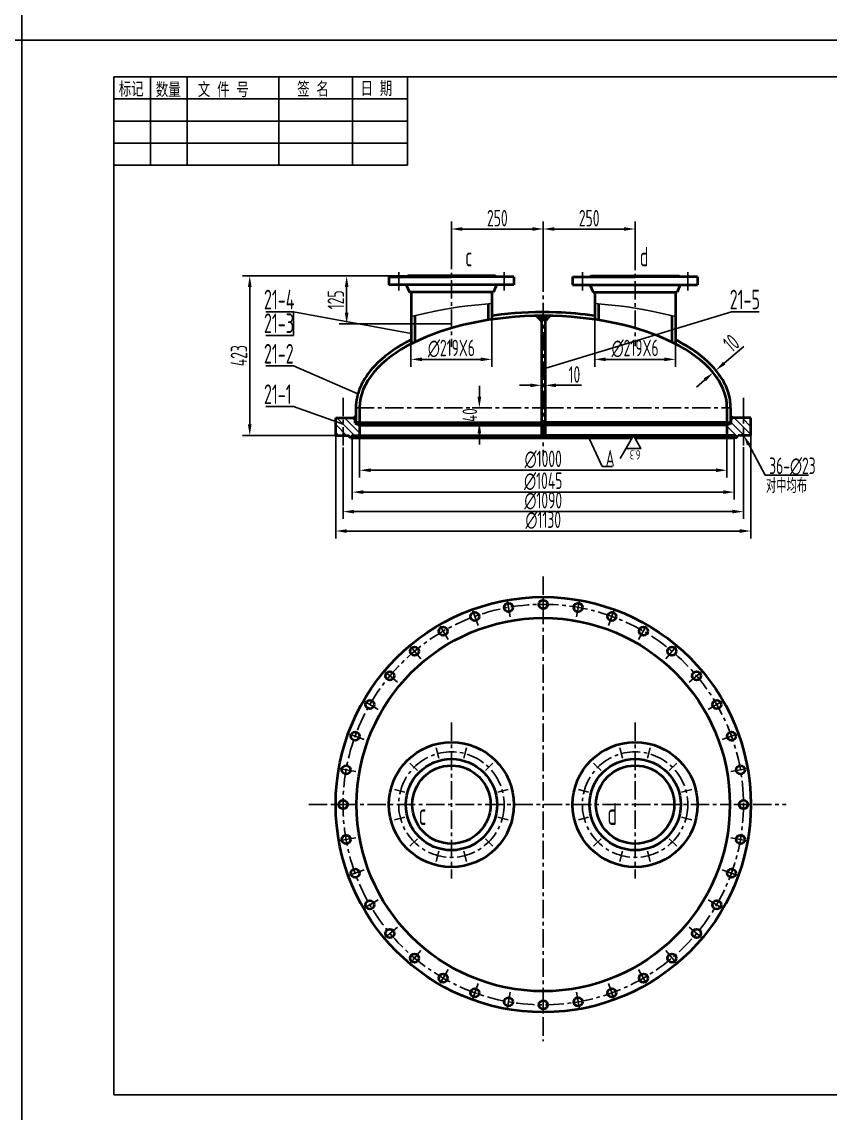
# Model space of a CAD drawing. Extents: x -857 to 594, y 0 to 1194.
# Drawn here: x -436.5 to -216.5, y 307.9 to 604.9 of the extents above; entities that cross this region are included whole.
import ezdxf

# ---------------------------------------------------------------- set-up
doc = ezdxf.new("R2010")
doc.units = 0
doc.header["$LTSCALE"] = 2
doc.header["$MEASUREMENT"] = 0
doc.linetypes.add('CENTERX2', pattern=[4, 2.5, -0.5, 0.5, -0.5])
doc.layers.get('0').update_dxf_attribs({"linetype": 'CONTINUOUS'})
doc.layers.get('DEFPOINTS').update_dxf_attribs({"linetype": 'CONTINUOUS'})
for name, color, linetype in [('16CEN', 6, 'CENTERX2'), ('16CON2', 3, 'CONTINUOUS'), ('16TXT', 3, 'CONTINUOUS')]:
    doc.layers.add(name, color=color, linetype=linetype)
doc.layers.add('16CON', color=7, linetype='CONTINUOUS', lineweight=40)
doc.styles.add('HZ', font='ascii.shx', dxfattribs={"width": 0.7, "bigfont": 'hztxt2.shx'})
doc.styles.add('HZ1', font='ascii.shx', dxfattribs={"width": 0.75, "bigfont": 'hztxt2.shx'})
doc.dimstyles.get("Standard").update_dxf_attribs({"dimtxt": 4.5, "dimasz": 3, "dimexe": 2, "dimexo": 0.0625, "dimgap": 0.7, "dimtad": 1, "dimdec": 4, "dimzin": 0, "dimdsep": 46, "dimtxsty": 'HZ', "dimcen": 0.09, "dimadec": 0, "dimazin": 0, "dimtfac": 1, "dimtdec": 4, "dimtofl": 0, "dimtmove": 0, "dimatfit": 3, "dimfxl": 0, "dimtolj": 1, "dimtzin": 0, "dimarcsym": 0})

# ---------------------------------------------------------------- blocks, each defined once
blk = doc.blocks.new('*D132')
at = {"color": 0, "linetype": 'ByBlock'}
for p, q in [((-331.53, 535.77), (-376.46, 535.77)), ((-374.46, 532.77), (-374.46, 495.34)), ((-351.13, 492.34), (-376.46, 492.34))]:
    blk.add_line(p, q, dxfattribs=at)
for points in [[(-374.96, 532.77), (-373.96, 532.77), (-374.46, 535.77)], [(-374.96, 495.34), (-373.96, 495.34), (-374.46, 492.34)]]:
    blk.add_solid(points, dxfattribs=at)
at = {"layer": 'DEFPOINTS', "color": 0, "linetype": 'ByBlock'}
for p in [(-331.47, 535.77), (-374.46, 492.34), (-351.07, 492.34)]:
    blk.add_point(p, dxfattribs=at)
at = {"color": 0, "linetype": 'ByBlock', "insert": (-377.41, 514.05), "char_height": 4.5, "attachment_point": 5, "rotation": 90, "style": 'HZ'}
blk.add_mtext('\\A1;423', dxfattribs=at)
blk = doc.blocks.new('*D133')
at = {"color": 0, "linetype": 'ByBlock'}
for p, q in [((112.11, 757.81), (102.48, 757.81)), ((104.48, 747.76), (104.48, 754.81)), ((132.93, 744.76), (102.48, 744.76))]:
    blk.add_line(p, q, dxfattribs=at)
for points in [[(103.98, 754.81), (104.98, 754.81), (104.48, 757.81)], [(103.98, 747.76), (104.98, 747.76), (104.48, 744.76)]]:
    blk.add_solid(points, dxfattribs=at)
at = {"layer": 'DEFPOINTS', "color": 0, "linetype": 'ByBlock'}
for p in [(104.48, 757.81), (112.17, 757.81), (132.99, 744.76)]:
    blk.add_point(p, dxfattribs=at)
at = {"color": 0, "linetype": 'ByBlock', "insert": (101.53, 751.29), "char_height": 4.5, "attachment_point": 5, "rotation": 90, "style": 'HZ'}
blk.add_mtext('\\A1;125', dxfattribs=at)
blk = doc.blocks.new('*D136')
at = {"color": 0, "linetype": 'ByBlock'}
for p, q in [((143.99, 745.86), (143.99, 733.09)), ((121.99, 739.21), (121.99, 733.09)), ((140.99, 735.09), (124.99, 735.09))]:
    blk.add_line(p, q, dxfattribs=at)
for points in [[(124.99, 735.59), (124.99, 734.59), (121.99, 735.09)], [(140.99, 735.59), (140.99, 734.59), (143.99, 735.09)]]:
    blk.add_solid(points, dxfattribs=at)
at = {"layer": 'DEFPOINTS', "color": 0, "linetype": 'ByBlock'}
for p in [(143.99, 745.92), (121.99, 739.27), (121.99, 735.09)]:
    blk.add_point(p, dxfattribs=at)
at = {"color": 0, "linetype": 'ByBlock', "insert": (132.99, 738.04), "char_height": 4.5, "attachment_point": 5, "style": 'HZ'}
blk.add_mtext('\\A1;∅219X6', dxfattribs=at)
blk = doc.blocks.new('*D137')
at = {"color": 0, "linetype": 'ByBlock'}
for p, q in [((171.99, 745.86), (171.99, 733.09)), ((193.99, 739.21), (193.99, 733.09)), ((174.99, 735.09), (190.99, 735.09))]:
    blk.add_line(p, q, dxfattribs=at)
for points in [[(174.99, 735.59), (174.99, 734.59), (171.99, 735.09)], [(190.99, 735.59), (190.99, 734.59), (193.99, 735.09)]]:
    blk.add_solid(points, dxfattribs=at)
at = {"layer": 'DEFPOINTS', "color": 0, "linetype": 'ByBlock'}
for p in [(171.99, 745.92), (193.99, 739.27), (193.99, 735.09)]:
    blk.add_point(p, dxfattribs=at)
at = {"color": 0, "linetype": 'ByBlock', "insert": (182.99, 738.04), "char_height": 4.5, "attachment_point": 5, "style": 'HZ'}
blk.add_mtext('\\A1;∅219X6', dxfattribs=at)
blk = doc.blocks.new('*D134')
at = {"color": 0, "linetype": 'ByBlock'}
for p, q in [((132.99, 762.82), (132.99, 772.56)), ((157.99, 757.18), (157.99, 772.56)), ((154.99, 770.56), (135.99, 770.56))]:
    blk.add_line(p, q, dxfattribs=at)
for points in [[(135.99, 771.06), (135.99, 770.06), (132.99, 770.56)], [(154.99, 771.06), (154.99, 770.06), (157.99, 770.56)]]:
    blk.add_solid(points, dxfattribs=at)
at = {"layer": 'DEFPOINTS', "color": 0, "linetype": 'ByBlock'}
for p in [(132.99, 770.56), (132.99, 762.76), (157.99, 757.11)]:
    blk.add_point(p, dxfattribs=at)
at = {"color": 0, "linetype": 'ByBlock', "insert": (145.49, 773.51), "char_height": 4.5, "attachment_point": 5, "style": 'HZ'}
blk.add_mtext('\\A1;250', dxfattribs=at)
blk = doc.blocks.new('*D135')
at = {"color": 0, "linetype": 'ByBlock'}
for p, q in [((157.99, 763.61), (157.99, 772.56)), ((182.99, 761.81), (182.99, 772.56)), ((160.99, 770.56), (179.99, 770.56))]:
    blk.add_line(p, q, dxfattribs=at)
for points in [[(160.99, 771.06), (160.99, 770.06), (157.99, 770.56)], [(179.99, 771.06), (179.99, 770.06), (182.99, 770.56)]]:
    blk.add_solid(points, dxfattribs=at)
at = {"layer": 'DEFPOINTS', "color": 0, "linetype": 'ByBlock'}
for p in [(182.99, 770.56), (157.99, 763.55), (182.99, 761.75)]:
    blk.add_point(p, dxfattribs=at)
at = {"color": 0, "linetype": 'ByBlock', "insert": (170.49, 773.51), "char_height": 4.5, "attachment_point": 5, "style": 'HZ'}
blk.add_mtext('\\A1;250', dxfattribs=at)
blk = doc.blocks.new('*D140')
at = {"color": 0, "linetype": 'ByBlock'}
for p, q in [((207.26, 734.05), (212.55, 738.56)), ((204.03, 731.68), (205.52, 729.93)), ((204.79, 732.33), (206.28, 730.58)), ((201.94, 729.51), (199.66, 727.56))]:
    blk.add_line(p, q, dxfattribs=at)
for points in [[(206.94, 734.43), (207.59, 733.67), (204.98, 732.1)], [(201.61, 729.89), (202.26, 729.13), (204.22, 731.46)]]:
    blk.add_solid(points, dxfattribs=at)
at = {"layer": 'DEFPOINTS', "color": 0, "linetype": 'ByBlock'}
for p in [(203.99, 731.73), (204.75, 732.38), (204.98, 732.1)]:
    blk.add_point(p, dxfattribs=at)
at = {"color": 0, "linetype": 'ByBlock', "insert": (209.13, 739.52), "char_height": 4.5, "attachment_point": 5, "rotation": 40.4651, "style": 'HZ'}
blk.add_mtext('\\A1;10', dxfattribs=at)
blk = doc.blocks.new('*D138')
at = {"color": 0, "linetype": 'ByBlock'}
for p, q in [((157.49, 732.37), (157.49, 726.02)), ((158.49, 732.37), (158.49, 726.02)), ((154.49, 728.02), (151.49, 728.02)), ((161.49, 728.02), (168.44, 728.02))]:
    blk.add_line(p, q, dxfattribs=at)
for points in [[(154.49, 728.52), (154.49, 727.52), (157.49, 728.02)], [(161.49, 728.52), (161.49, 727.52), (158.49, 728.02)]]:
    blk.add_solid(points, dxfattribs=at)
at = {"layer": 'DEFPOINTS', "color": 0, "linetype": 'ByBlock'}
for p in [(157.49, 732.43), (158.49, 732.43), (158.49, 728.02)]:
    blk.add_point(p, dxfattribs=at)
at = {"color": 0, "linetype": 'ByBlock', "insert": (166.47, 730.97), "char_height": 4.5, "attachment_point": 5, "style": 'HZ'}
blk.add_mtext('\\A1;10', dxfattribs=at)
blk = doc.blocks.new('*D139')
at = {"color": 0, "linetype": 'ByBlock'}
for p, q in [((140.6, 724.92), (140.6, 727.92)), ((140.77, 721.92), (138.6, 721.92)), ((141.22, 717.92), (138.6, 717.92)), ((140.6, 714.92), (140.6, 711.92))]:
    blk.add_line(p, q, dxfattribs=at)
for points in [[(140.1, 724.92), (141.1, 724.92), (140.6, 721.92)], [(140.1, 714.92), (141.1, 714.92), (140.6, 717.92)]]:
    blk.add_solid(points, dxfattribs=at)
at = {"layer": 'DEFPOINTS', "color": 0, "linetype": 'ByBlock'}
for p in [(140.6, 721.92), (140.83, 721.92), (141.28, 717.92)]:
    blk.add_point(p, dxfattribs=at)
at = {"color": 0, "linetype": 'ByBlock', "insert": (138, 719.92), "char_height": 4, "attachment_point": 5, "rotation": 90, "style": 'HZ1'}
blk.add_mtext('\\A1;40', dxfattribs=at)
blk = doc.blocks.new('*D141')
at = {"color": 0, "linetype": 'ByBlock'}
for p, q in [((-344.57, 492.27), (-344.57, 480.88)), ((-244.57, 492.27), (-244.57, 480.88)), ((-341.57, 482.88), (-247.57, 482.88))]:
    blk.add_line(p, q, dxfattribs=at)
for points in [[(-341.57, 483.38), (-341.57, 482.38), (-344.57, 482.88)], [(-247.57, 483.38), (-247.57, 482.38), (-244.57, 482.88)]]:
    blk.add_solid(points, dxfattribs=at)
at = {"layer": 'DEFPOINTS', "color": 0, "linetype": 'ByBlock'}
for p in [(-344.57, 492.34), (-244.57, 492.34), (-244.57, 482.88)]:
    blk.add_point(p, dxfattribs=at)
at = {"color": 0, "linetype": 'ByBlock', "insert": (-294.57, 485.83), "char_height": 4.5, "attachment_point": 5, "style": 'HZ'}
blk.add_mtext('\\A1;∅1000', dxfattribs=at)
blk = doc.blocks.new('*D142')
at = {"color": 0, "linetype": 'ByBlock'}
for p, q in [((-346.57, 491.67), (-346.57, 474.92)), ((-242.57, 491.67), (-242.57, 474.92)), ((-343.57, 476.92), (-245.57, 476.92))]:
    blk.add_line(p, q, dxfattribs=at)
for points in [[(-343.57, 477.42), (-343.57, 476.42), (-346.57, 476.92)], [(-245.57, 477.42), (-245.57, 476.42), (-242.57, 476.92)]]:
    blk.add_solid(points, dxfattribs=at)
at = {"layer": 'DEFPOINTS', "color": 0, "linetype": 'ByBlock'}
for p in [(-346.57, 491.74), (-242.57, 491.74), (-242.57, 476.92)]:
    blk.add_point(p, dxfattribs=at)
at = {"color": 0, "linetype": 'ByBlock', "insert": (-294.57, 479.87), "char_height": 4.5, "attachment_point": 5, "style": 'HZ'}
blk.add_mtext('\\A1;∅1045', dxfattribs=at)
blk = doc.blocks.new('*D143')
at = {"color": 0, "linetype": 'ByBlock'}
for p, q in [((-349.07, 489.04), (-349.07, 469.62)), ((-240.07, 489.17), (-240.07, 469.62)), ((-346.07, 471.62), (-243.07, 471.62))]:
    blk.add_line(p, q, dxfattribs=at)
for points in [[(-346.07, 472.12), (-346.07, 471.12), (-349.07, 471.62)], [(-243.07, 472.12), (-243.07, 471.12), (-240.07, 471.62)]]:
    blk.add_solid(points, dxfattribs=at)
at = {"layer": 'DEFPOINTS', "color": 0, "linetype": 'ByBlock'}
for p in [(-349.07, 489.1), (-240.07, 489.23), (-240.07, 471.62)]:
    blk.add_point(p, dxfattribs=at)
at = {"color": 0, "linetype": 'ByBlock', "insert": (-294.57, 474.57), "char_height": 4.5, "attachment_point": 5, "style": 'HZ'}
blk.add_mtext('\\A1;∅1090', dxfattribs=at)
blk = doc.blocks.new('*D144')
at = {"color": 0, "linetype": 'ByBlock'}
for p, q in [((-351.07, 492.27), (-351.07, 464.33)), ((-238.07, 492.27), (-238.07, 464.33)), ((-348.07, 466.33), (-241.07, 466.33))]:
    blk.add_line(p, q, dxfattribs=at)
for points in [[(-348.07, 466.83), (-348.07, 465.83), (-351.07, 466.33)], [(-241.07, 466.83), (-241.07, 465.83), (-238.07, 466.33)]]:
    blk.add_solid(points, dxfattribs=at)
at = {"layer": 'DEFPOINTS', "color": 0, "linetype": 'ByBlock'}
for p in [(-351.07, 492.34), (-238.07, 492.34), (-238.07, 466.33)]:
    blk.add_point(p, dxfattribs=at)
at = {"color": 0, "linetype": 'ByBlock', "insert": (-294.57, 469.28), "char_height": 4.5, "attachment_point": 5, "style": 'HZ'}
blk.add_mtext('\\A1;∅1130', dxfattribs=at)

msp = doc.modelspace()

# ---------------------------------------------------------------- hatches: boundary and pattern name
at = {"layer": '16CON2'}
h = msp.add_hatch(dxfattribs=at)
h.set_pattern_fill('ANSI37', color=256, style=0)
edge = h.paths.add_edge_path()
edge.add_ellipse((-294.56534, 499.88665), major_axis=(-50, 0), ratio=0.500000013, start_angle=270.5729674, end_angle=272.1804308)
edge.add_line((-296.46767, 524.86855), (-295.06534, 523.44747))
edge.add_line((-295.06534, 523.44747), (-295.06534, 524.8854))
edge = h.paths.add_edge_path()
edge.add_ellipse((-294.56534, 499.88665), major_axis=(-50, 0), ratio=0.500000013, start_angle=267.8195692, end_angle=269.4270326)
edge.add_line((-294.06534, 524.8854), (-294.06534, 523.44747))
edge.add_line((-294.06534, 523.44747), (-292.66302, 524.86855))
h = msp.add_hatch(dxfattribs=at)
h.set_pattern_fill('ANSI31', color=256, scale=12, angle=90, style=0)
h.set_pattern_definition([(135, (-452.5583, -222.0382), (-1.0606602, -1.0606602), [])])
h.paths.add_polyline_path([(-344.56534, 495.13553), (-345.72455, 495.68072), (-345.72455, 496.76165), (-346.15217, 497.13665), (-349.27902, 497.13665), (-349.27902, 492.33665), (-347.63353, 492.33665), (-347.03353, 491.73665), (-346.56538, 491.73665), (-346.56538, 492.33665), (-344.56534, 492.33665)])
h.paths.add_polyline_path([(-349.27902, 497.13665), (-351.06534, 497.13665), (-351.06534, 492.33665), (-349.27902, 492.33665)])
h.paths.add_polyline_path([(-239.85167, 497.13665), (-242.97852, 497.13665), (-243.40614, 496.76165), (-243.40614, 495.68072), (-244.56535, 495.13553), (-244.56535, 492.33665), (-242.56531, 492.33665), (-242.56531, 491.73665), (-242.09715, 491.73665), (-241.49715, 492.33665), (-239.85167, 492.33665)])
h.paths.add_polyline_path([(-238.06534, 497.13665), (-239.85167, 497.13665), (-239.85167, 492.33665), (-238.06534, 492.33665)])
h = msp.add_hatch(dxfattribs=at)
h.set_pattern_fill('ANSI37', color=256, style=0)
h.paths.add_polyline_path([(-344.56534, 495.13553), (-344.56534, 495.88665), (-345.72455, 495.88665), (-345.72455, 495.68072)])
h.paths.add_polyline_path([(-345.56534, 497.70944), (-346.15217, 497.13665), (-345.72455, 496.76165), (-345.56534, 496.76165)])
h = msp.add_hatch(dxfattribs=at)
h.set_pattern_fill('ANSI37', color=256, style=0)
h.paths.add_polyline_path([(-244.56535, 495.88665), (-244.56535, 495.13553), (-243.40614, 495.68072), (-243.40614, 495.88665)])
h.paths.add_polyline_path([(-243.56535, 496.76165), (-243.40614, 496.76165), (-242.97852, 497.13665), (-243.56535, 497.70944)])

# ---------------------------------------------------------------- linework, layer by layer
for p, q in [((-411.49588, 589.90469), (-25.99588, 589.90469)), ((-411.49588, 589.90469), (-411.49588, 312.90469)), ((-411.49588, 312.90469), (-25.99588, 312.90469))]:
    msp.add_line(p, q)
at = {"layer": '16CEN'}
for p, q in [((-319.56534, 542.62543), (-319.56534, 516.48363)), ((-269.56534, 542.34489), (-269.56534, 516.6239)), ((-333.92239, 536.78373), (-333.92239, 531.72404)), ((-305.2083, 536.78373), (-305.2083, 531.72404)), ((-294.56534, 536.45971), (-294.56534, 486.88952)), ((-283.92239, 536.78373), (-283.92239, 531.72404)), ((-255.2083, 536.78373), (-255.2083, 531.72404)), ((-349.06534, 502.58068), (-349.06534, 486.88952)), ((-240.06534, 502.58068), (-240.06534, 486.88952)), ((-345.56534, 499.88665), (-295.06534, 499.88665)), ((-294.06534, 499.88665), (-243.56535, 499.88665)), ((-294.56534, 453.9909), (-294.56534, 327.52388)), ((-303.5682, 442.93432), (-304.30783, 447.12895)), ((-294.56534, 443.72197), (-294.56534, 447.98131)), ((-285.56249, 442.93432), (-284.82286, 447.12895)), ((-312.29751, 440.59531), (-313.75429, 444.59778)), ((-276.83317, 440.59531), (-275.37639, 444.59778)), ((-320.48804, 436.776), (-322.61771, 440.4647)), ((-268.64265, 436.776), (-266.51298, 440.4647)), ((-327.89092, 431.59245), (-330.62877, 434.85529)), ((-261.23977, 431.59245), (-258.50191, 434.85529)), ((-334.28122, 425.20215), (-337.54407, 427.94)), ((-254.84947, 425.20215), (-251.58662, 427.94)), ((-339.46477, 417.79927), (-343.15347, 419.92894)), ((-249.66591, 417.79927), (-245.97722, 419.92894)), ((-319.56534, 414.26184), (-319.56534, 371.79994)), ((-269.56534, 414.26184), (-269.56534, 371.79994)), ((-343.28408, 409.60874), (-347.28655, 411.06552)), ((-245.84661, 409.60874), (-241.84414, 411.06552)), ((-322.95856, 404.54022), (-323.70645, 407.33138)), ((-316.17213, 404.54022), (-315.42424, 407.33138)), ((-272.95856, 404.54022), (-273.70645, 407.33138)), ((-266.17213, 404.54022), (-265.42424, 407.33138)), ((-345.62309, 400.87943), (-349.81772, 401.61906)), ((-328.83578, 401.14701), (-330.87905, 403.19028)), ((-310.29491, 401.14701), (-308.25164, 403.19028)), ((-278.83578, 401.14701), (-280.87905, 403.19028)), ((-260.29491, 401.14701), (-258.25164, 403.19028)), ((-243.5076, 400.87943), (-239.31296, 401.61906)), ((-332.229, 395.26979), (-335.02016, 396.01768)), ((-306.90169, 395.26979), (-304.11053, 396.01768)), ((-282.229, 395.26979), (-285.02016, 396.01768)), ((-256.90169, 395.26979), (-254.11053, 396.01768)), ((-358.41559, 391.87657), (-243.45714, 391.87657)), ((-346.41074, 391.87657), (-350.67008, 391.87657)), ((-242.71995, 391.87657), (-238.46061, 391.87657)), ((-237.43673, 391.87657), (-228.47474, 391.87657)), ((-332.229, 388.48336), (-335.02016, 387.73547)), ((-306.90169, 388.48336), (-304.11053, 387.73547)), ((-282.229, 388.48336), (-285.02016, 387.73547)), ((-256.90169, 388.48336), (-254.11053, 387.73547)), ((-345.62309, 382.87371), (-349.81772, 382.13409)), ((-328.83578, 382.60613), (-330.87905, 380.56286)), ((-310.29491, 382.60613), (-308.25164, 380.56286)), ((-278.83578, 382.60613), (-280.87905, 380.56286)), ((-260.29491, 382.60613), (-258.25164, 380.56286)), ((-243.5076, 382.87371), (-239.31296, 382.13409)), ((-322.95856, 379.21292), (-323.70645, 376.42176)), ((-316.17213, 379.21292), (-315.42424, 376.42176)), ((-272.95856, 379.21292), (-273.70645, 376.42176)), ((-266.17213, 379.21292), (-265.42424, 376.42176)), ((-343.28408, 374.1444), (-347.28655, 372.68762)), ((-245.84661, 374.1444), (-241.84414, 372.68762)), ((-339.46477, 365.95387), (-343.15347, 363.8242)), ((-249.66591, 365.95387), (-245.97722, 363.8242)), ((-334.28122, 358.55099), (-337.54407, 355.81314)), ((-254.84947, 358.55099), (-251.58662, 355.81314)), ((-327.89092, 352.16069), (-330.62877, 348.89785)), ((-261.23977, 352.16069), (-258.50191, 348.89785)), ((-320.48804, 346.97714), (-322.61771, 343.28844)), ((-268.64265, 346.97714), (-266.51298, 343.28844)), ((-312.29751, 343.15784), (-313.75429, 339.15536)), ((-276.83317, 343.15784), (-275.37639, 339.15536)), ((-303.5682, 340.81882), (-304.30783, 336.62419)), ((-294.56534, 340.03118), (-294.56534, 335.77183)), ((-285.56249, 340.81882), (-284.82286, 336.62419))]:
    msp.add_line(p, q, dxfattribs=at)
for centre, radius in [((-294.56534, 391.87657), 54.5), ((-319.56534, 391.87657), 14.35704), ((-269.56534, 391.87657), 14.35704)]:
    msp.add_circle(centre, radius, dxfattribs=at)
at = {"layer": '16CON'}
for p, q in [((-336.56534, 535.49184), (-336.56534, 533.37038)), ((-307.65969, 535.77038), (-331.471, 535.77038)), ((-302.56534, 535.49184), (-302.56534, 533.37038)), ((-286.56534, 535.49184), (-286.56534, 533.37038)), ((-281.471, 535.77038), (-257.65969, 535.77038)), ((-252.56534, 535.49184), (-252.56534, 533.37038)), ((-302.56534, 533.37038), (-336.56534, 533.37038)), ((-286.56534, 533.37038), (-252.56534, 533.37038)), ((-308.15614, 531.37038), (-330.97454, 531.37038)), ((-330.56534, 531.37038), (-330.56534, 517.236)), ((-308.56534, 531.37038), (-308.56534, 523.88665)), ((-280.97454, 531.37038), (-258.15614, 531.37038)), ((-280.56534, 531.37038), (-280.56534, 523.88665)), ((-258.56534, 531.37038), (-258.56534, 517.236)), ((-309.56534, 528.18726), (-309.56534, 523.73513)), ((-279.56534, 528.18726), (-279.56534, 523.73513)), ((-329.56534, 524.96036), (-329.56534, 517.74022)), ((-295.06534, 524.8854), (-295.06534, 492.33665)), ((-294.06534, 524.8854), (-294.06534, 492.33665)), ((-259.56534, 524.96036), (-259.56534, 517.74022)), ((-345.56534, 499.88665), (-345.56534, 495.88665)), ((-344.56534, 499.88665), (-344.56534, 492.33665)), ((-244.56535, 499.88665), (-244.56535, 492.33665)), ((-243.56535, 499.88665), (-243.56535, 495.88665)), ((-345.72455, 496.76165), (-346.15217, 497.13665)), ((-345.72455, 495.68072), (-345.72455, 496.76165)), ((-243.40614, 496.76165), (-242.97852, 497.13665)), ((-243.40614, 495.68072), (-243.40614, 496.76165)), ((-346.56538, 491.73665), (-270.36575, 491.73665)), ((-269.68221, 491.73665), (-242.56531, 491.73665))]:
    msp.add_line(p, q, dxfattribs=at)
for points in [[(-336.56534, 535.49184), (-331.86534, 535.49184), (-331.471, 535.77038)], [(-331.86534, 535.49184), (-319.56534, 535.49184)], [(-307.26534, 535.49184), (-319.56534, 535.49184)], [(-302.56534, 535.49184), (-307.26534, 535.49184), (-307.65969, 535.77038)], [(-286.56534, 535.49184), (-281.86534, 535.49184), (-281.471, 535.77038)], [(-281.86534, 535.49184), (-269.56534, 535.49184)], [(-257.26534, 535.49184), (-269.56534, 535.49184)], [(-252.56534, 535.49184), (-257.26534, 535.49184), (-257.65969, 535.77038)], [(-331.86534, 533.37038), (-330.97454, 531.37038)], [(-307.26534, 533.37038), (-308.15614, 531.37038)], [(-281.86534, 533.37038), (-280.97454, 531.37038)], [(-257.26534, 533.37038), (-258.15614, 531.37038)], [(-295.06534, 523.44747), (-296.46767, 524.86855)], [(-294.06534, 523.44747), (-292.66302, 524.86855)], [(-351.06534, 492.33665), (-351.06534, 497.13665)], [(-351.06534, 497.13665), (-346.15217, 497.13665)], [(-346.15217, 497.13665), (-345.56534, 497.70944)], [(-345.56534, 496.76165), (-345.72455, 496.76165)], [(-242.97852, 497.13665), (-243.56535, 497.70944)], [(-243.56535, 496.76165), (-243.40614, 496.76165)], [(-238.06534, 497.13665), (-242.97852, 497.13665)], [(-238.06534, 492.33665), (-238.06534, 497.13665)], [(-344.24082, 495.88665), (-345.72455, 495.88665)], [(-345.72455, 495.68072), (-344.56534, 495.13553)], [(-344.56534, 495.13553), (-295.06534, 495.13553)], [(-344.24082, 495.88665), (-295.06534, 495.88665)], [(-244.88986, 495.88665), (-294.06534, 495.88665)], [(-244.56535, 495.13553), (-294.06534, 495.13553)], [(-244.88986, 495.88665), (-243.40614, 495.88665)], [(-243.40614, 495.68072), (-244.56535, 495.13553)], [(-351.06534, 492.33665), (-347.63353, 492.33665)], [(-347.03353, 491.73665), (-347.63353, 492.33665)], [(-347.03353, 491.73665), (-346.56538, 491.73665)], [(-346.56538, 492.33665), (-346.56538, 491.73665)], [(-346.56538, 491.83665), (-346.56538, 492.33665), (-294.56534, 492.33665)], [(-242.56531, 491.83665), (-242.56531, 492.33665), (-294.56534, 492.33665)], [(-242.56531, 492.33665), (-242.56531, 491.73665)], [(-242.09715, 491.73665), (-242.56531, 491.73665)], [(-242.09715, 491.73665), (-241.49715, 492.33665)], [(-238.06534, 492.33665), (-241.49715, 492.33665)]]:
    msp.add_lwpolyline(points, dxfattribs=at)
for centre, radius in [((-294.56534, 391.87657), 56.5), ((-304.02917, 445.54859), 1.18022), ((-294.56534, 446.37657), 1.18022), ((-285.10152, 445.54859), 1.18022), ((-294.56534, 391.87657), 50.8), ((-313.20544, 443.08982), 1.18022), ((-275.92525, 443.08982), 1.18022), ((-321.81534, 439.07496), 1.18022), ((-267.31534, 439.07496), 1.18022), ((-329.59727, 433.62599), 1.18022), ((-259.53342, 433.62599), 1.18022), ((-336.31477, 426.9085), 1.18022), ((-252.81592, 426.9085), 1.18022), ((-341.76373, 419.12657), 1.18022), ((-247.36696, 419.12657), 1.18022), ((-345.77859, 410.51667), 1.18022), ((-243.3521, 410.51667), 1.18022), ((-319.56534, 391.87657), 17), ((-269.56534, 391.87657), 17), ((-319.56534, 391.87657), 12.42086), ((-269.56534, 391.87657), 12.42086), ((-348.23737, 401.3404), 1.18022), ((-319.56534, 391.87657), 10.65289), ((-269.56534, 391.87657), 10.65289), ((-240.89332, 401.3404), 1.18022), ((-349.06534, 391.87657), 1.18022), ((-240.06534, 391.87657), 1.18022), ((-348.23737, 382.41275), 1.18022), ((-240.89332, 382.41275), 1.18022), ((-345.77859, 373.23647), 1.18022), ((-243.3521, 373.23647), 1.18022), ((-341.76373, 364.62657), 1.18022), ((-247.36696, 364.62657), 1.18022), ((-336.31477, 356.84465), 1.18022), ((-252.81592, 356.84465), 1.18022), ((-329.59727, 350.12715), 1.18022), ((-259.53342, 350.12715), 1.18022), ((-321.81534, 344.67819), 1.18022), ((-267.31534, 344.67819), 1.18022), ((-313.20544, 340.66332), 1.18022), ((-275.92525, 340.66332), 1.18022), ((-304.02917, 338.20455), 1.18022), ((-285.10152, 338.20455), 1.18022), ((-294.56534, 337.37657), 1.18022)]:
    msp.add_circle(centre, radius, dxfattribs=at)
msp.add_ellipse((-294.56534, 499.88665), major_axis=(-50, 0), ratio=0.500000013, start_param=3.141592654, end_param=6.283185307, dxfattribs=at)
for points, knots in [([(-280.56534, 524.89677), (-283.97751, 525.38856), (-287.49074, 525.70052), (-296.05245, 526.00093), (-301.12606, 525.79899), (-306.88188, 525.12814), (-307.72668, 525.01799), (-308.56534, 524.89695)], [4.4315639042, 4.4315639042, 4.4315639042, 4.4315639042, 4.6423278139, 4.6423278139, 4.9414036777, 4.9414036777, 4.9932130704, 4.9932130704, 4.9932130704, 4.9932130704]), ([(-330.56534, 518.35938), (-330.99927, 518.14008), (-331.42551, 517.91669), (-335.29191, 515.81486), (-338.19738, 513.67071), (-342.15959, 509.51184), (-343.48632, 507.5751), (-345.15438, 503.71403), (-345.56534, 501.80132), (-345.56534, 499.88665)], [5.5032788133, 5.5032788133, 5.5032788133, 5.5032788133, 5.5395554055, 5.5395554055, 5.8386312693, 5.8386312693, 6.0704443483, 6.0704443483, 6.2831853072, 6.2831853072, 6.2831853072, 6.2831853072]), ([(-243.56535, 499.88665), (-243.56535, 501.25659), (-243.77494, 502.62613), (-244.59997, 505.31523), (-245.21479, 506.63468), (-247.59547, 510.42317), (-249.89967, 512.77289), (-254.5275, 516.1298), (-256.45602, 517.29256), (-258.56534, 518.35902)], [3.1415926536, 3.1415926536, 3.1415926536, 3.1415926536, 3.293808506, 3.293808506, 3.4460243584, 3.4460243584, 3.7451002223, 3.7451002223, 3.9214854632, 3.9214854632, 3.9214854632, 3.9214854632])]:
    msp.add_open_spline(points, degree=3, knots=knots, dxfattribs=at)
at = {"layer": '16CON2'}
for p, q in [((-856.99588, 599.90469), (-15.99588, 599.90469)), ((-856.99588, 599.90469), (-15.99588, 599.90469)), ((-362.58397, 525.98464), (-370.10068, 525.98464)), ((-362.58397, 519.54523), (-362.58397, 525.98464)), ((-362.58397, 525.98464), (-330.56534, 520.07579)), ((-243.32921, 525.98464), (-295.06534, 510.32776)), ((-235.8125, 525.98464), (-243.32921, 525.98464)), ((-362.58397, 519.54523), (-370.10068, 519.54523)), ((-362.58397, 511.24554), (-370.10068, 511.24554)), ((-362.58397, 511.24554), (-345.04489, 503.62217)), ((-362.58397, 500.227), (-370.10068, 500.227)), ((-362.58397, 500.227), (-349.06534, 495.4198)), ((-282.46866, 492.33665), (-278.53794, 483.89698)), ((-238.64327, 489.84428), (-234.15407, 481.50545)), ((-278.53794, 483.89698), (-275.69333, 483.89698)), ((-234.15407, 481.50545), (-231.15407, 481.50545)), ((-231.15407, 481.50545), (-222.40603, 481.50545))]:
    msp.add_line(p, q, dxfattribs=at)
for points in [[(-330.56534, 524.73979), (-326.913, 525.54538), (-324.03409, 526.16438), (-321.67081, 526.63839), (-319.56534, 527.009), (-317.45988, 527.3178), (-315.09659, 527.6064), (-312.21769, 527.9164), (-308.56534, 528.28938)], [(-258.56534, 524.73979), (-262.21769, 525.54538), (-265.09659, 526.16438), (-267.45988, 526.63839), (-269.56534, 527.009), (-271.67081, 527.3178), (-274.03409, 527.6064), (-276.913, 527.9164), (-280.56534, 528.28938)]]:
    msp.add_lwpolyline(points, dxfattribs=at)
msp.add_solid([(-239.08353, 489.60727), (-238.20302, 490.08129), (-240.06534, 492.48581)], dxfattribs=at)
at = {"layer": '16TXT'}
for p, q in [((-436.49588, 1193.90469), (-436.49588, 599.90469)), ((-436.49588, 599.90469), (-436.49588, 5.90469)), ((-411.49588, 565.90469), (-411.49588, 589.90469)), ((-401.49588, 565.90469), (-401.49588, 589.90469)), ((-391.49588, 565.90469), (-391.49588, 589.90469)), ((-366.49588, 565.90469), (-366.49588, 589.90469)), ((-346.49588, 565.90469), (-346.49588, 589.90469)), ((-331.49588, 565.90469), (-331.49588, 589.90469)), ((-411.49588, 583.90469), (-331.49588, 583.90469)), ((-411.49588, 577.90469), (-331.49588, 577.90469)), ((-411.49588, 571.90469), (-331.49588, 571.90469)), ((-411.49588, 565.90469), (-331.49588, 565.90469))]:
    msp.add_line(p, q, dxfattribs=at)
at = {"layer": '16TXT', "color": 3}
msp.add_lwpolyline([(-272.21761, 488.77373), (-268.03436, 488.77373), (-270.0159, 492.33665), (-273.67876, 486.05486)], dxfattribs=at)

# ---------------------------------------------------------------- texts
at = {"layer": '16CON2', "style": 'HZ', "width": 0.7}
for s, height, p in [('d', 5.33333, (-268.29303, 538.34764)), ('c', 5.33333, (-315.80732, 538.34764)), ('21-4', 5.333333, (-370.59461, 526.65788)), ('21-5', 5.333333, (-243.82314, 526.65788)), ('21-3', 5.333333, (-370.59461, 520.21847)), ('21-2', 5.333333, (-370.59461, 511.91879)), ('21-1', 5.333333, (-370.59461, 500.90024)), ('对中均布', 4, (-233.95988, 476.65524)), ('d', 6, (-277.11678, 386.33675)), ('c', 6, (-328.48596, 386.33675))]:
    msp.add_text(s, height=height, dxfattribs=at).set_placement(p)
at = {"layer": '16CON2', "char_height": 4.5, "attachment_point": 4, "style": 'HZ'}
for s, insert in [('\\A1;A', (-277.5791, 486.12355)), ('\\A1;36-∅23', (-233.07411, 483.9322))]:
    msp.add_mtext(s, dxfattribs=dict(at, insert=insert))
at = {"layer": '16TXT', "style": 'HZ', "width": 0.85}
for s, p in [('标记', (-410.12156, 584.53546)), ('数量', (-400.04328, 584.38275)), ('文 件 号', (-388.59069, 584.38275)), ('签 名', (-361.56249, 584.53546)), ('日 期', (-344.30734, 584.68817))]:
    msp.add_text(s, height=4, dxfattribs=at).set_placement(p)
at = {"layer": '16TXT', "color": 3, "style": 'HZ', "width": 0.75}
msp.add_text('  6.3', height=2.500376, rotation=180, dxfattribs=at).set_placement((-266.0681, 488.3273))

# ---------------------------------------------------------------- dimensions: what is measured, and where the dimension line sits
at = {"layer": '16CON2'}
for base, p1, p2, text, picture, middle in [((-319.56534, 548.51697), (-294.56534, 535.07626), (-319.56534, 540.72362), '250', '*D134', (-307.06534, 551.46697)), ((-269.56534, 548.51697), (-294.56534, 541.51425), (-269.56534, 539.70709), '250', '*D135', (-282.06534, 551.46697)), ((-330.56534, 513.05157), (-308.56534, 523.88665), (-330.56534, 517.236), '%%C219X6', '*D136', (-319.56534, 516.00157)), ((-258.56534, 513.05157), (-280.56534, 523.88665), (-258.56534, 517.236), '%%C219X6', '*D137', (-269.56534, 516.00157)), ((-294.06534, 505.98532), (-295.06534, 510.39026), (-294.06534, 510.39026), '10', '*D138', (-286.09034, 508.93532))]:
    dim = msp.add_linear_dim(base=base, p1=p1, p2=p2, text=text, dimstyle='Standard', dxfattribs=at)
    dim.commit()
    dim.dimension.update_dxf_attribs({"geometry": picture, "text_midpoint": middle, "insert": (-452.55831, -222.03821)})
dim = msp.add_linear_dim(base=(-374.45895, 492.33665), p1=(-331.471, 535.77038), p2=(-351.06534, 492.33665), angle=90, text='423', dimstyle='Standard', dxfattribs=at)
dim.commit()
dim.dimension.update_dxf_attribs({"geometry": '*D132', "text_midpoint": (-377.40895, 514.05352)})
dim = msp.add_linear_dim(base=(-348.07424, 535.77038), p1=(-319.56534, 522.72409), p2=(-340.38695, 535.77038), angle=90, text='125', dimstyle='Standard', dxfattribs=at)
dim.commit()
dim.dimension.update_dxf_attribs({"geometry": '*D133', "text_midpoint": (-351.02424, 529.24724), "insert": (-452.55831, -222.03821)})
dim = msp.add_aligned_dim(p1=(-248.57233, 509.6928), p2=(-247.81178, 510.34158), distance=-0.36237, text='10', dimstyle='Standard', dxfattribs=at)
dim.commit()
dim.dimension.update_dxf_attribs({"geometry": '*D140', "text_midpoint": (-243.42372, 517.4859), "insert": (-452.55831, -222.03821)})
dim = msp.add_linear_dim(base=(-311.95659, 499.88665), p1=(-311.2783, 495.88665), p2=(-311.73049, 499.88665), angle=90, text='40', dimstyle='Standard', override={"dimtxt": 4, "dimgap": 0.6, "dimtxsty": 'HZ1'}, dxfattribs=at)
dim.commit()
dim.dimension.update_dxf_attribs({"geometry": '*D139', "text_midpoint": (-314.55659, 497.88665), "insert": (-452.55831, -222.03821)})
for base, p1, p2, text, picture, middle in [((-238.06534, 466.32545), (-351.06534, 492.33665), (-238.06534, 492.33665), '%%C1130', '*D144', (-294.56534, 469.27545)), ((-242.56531, 476.91719), (-346.56538, 491.73665), (-242.56531, 491.73665), '%%C1045', '*D142', (-294.56534, 479.86719)), ((-244.56535, 482.87504), (-344.56534, 492.33665), (-244.56535, 492.33665), '%%C1000', '*D141', (-294.56534, 485.82504)), ((-240.06534, 471.62132), (-349.06534, 489.09768), (-240.06534, 489.23008), '%%C1090', '*D143', (-294.56534, 474.57132))]:
    dim = msp.add_linear_dim(base=base, p1=p1, p2=p2, text=text, dimstyle='Standard', dxfattribs=at)
    dim.commit()
    dim.dimension.update_dxf_attribs({"geometry": picture, "text_midpoint": middle})

doc.saveas('drawing.dxf')
